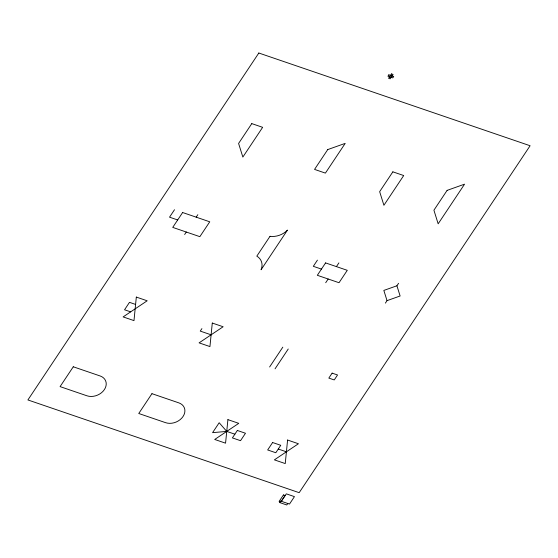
<?xml version="1.0" encoding="UTF-8"?>
<svg xmlns="http://www.w3.org/2000/svg" width="558" height="558" viewBox="0 0 558 558"><rect width="100%" height="100%" fill="white"/><g stroke="black" fill="none" stroke-linecap="round" stroke-linejoin="round"><path stroke-width="0.84" d="M174.487 209.738L169.534 217.174L177.674 219.957M184.642 234.506L186.288 232.03M196.186 217.16L197.839 214.684M201.912 328.62L200.259 331.103L211.112 334.814M317.432 260.126L313.31 266.319L321.45 269.102M269.619 366.976L282.815 347.153M325.705 282.725L328.174 279.007M336.425 266.612L338.901 262.895M275.045 368.831L288.242 349.008M385.383 303.12L387.029 300.643L400.121 295.991L396.926 285.773L398.579 283.297M281.365 501.279L286.31 493.844L294.45 496.627L289.504 504.062L280.409 500.972L279.418 502.465L286.798 504.983L287.788 503.497M396.926 285.773L383.841 290.425L387.029 300.643M226.736 431.404L212.584 432.652L219.182 422.741L226.736 431.404L234.869 434.187M390.544 75.309L392.141 75.86M389.498 76.885L391.095 77.436M135.594 304.438L129.491 302.345L124.546 309.781L130.649 311.866M278.275 449.023L286.414 451.806M136.326 297.079L133.983 320.613L123.13 316.902L147.179 300.79L136.326 297.079M212.284 323.047L209.941 346.574L199.087 342.87L223.137 326.751L212.284 323.047M227.908 419.637L225.565 443.171L214.711 439.467L238.754 423.348L227.908 419.637M287.586 440.039L285.243 463.572L274.39 459.862L298.439 443.75L287.586 440.039M258.828 53.017L27.9 399.947L299.172 492.672L530.1 145.743L258.828 53.017M73.279 366.787L60.083 386.61L86.936 395.789A13.106 10.072 -22.8 0 0 104.388 389.589A13.106 10.072 -22.8 0 0 100.133 375.966L73.279 366.787M182.626 212.521L172.729 227.392L199.855 236.662L209.752 221.798L182.626 212.521M251.791 123.618L238.594 143.441L242.849 157.063L262.644 127.329L251.791 123.618M151.95 393.676L138.754 413.499L165.607 422.678A13.106 10.072 -22.8 0 0 183.059 416.477A13.106 10.072 -22.8 0 0 178.804 402.855L151.95 393.676M270.016 236.313L256.82 256.136A16.712 12.841 -22.8 0 1 261.074 269.758L287.468 230.105A16.712 12.841 -22.8 0 1 270.016 236.313M327.748 149.579L314.552 169.402L325.405 173.113L345.2 143.378L327.748 149.579M388.856 74.842L387.929 76.244L392.783 77.897L393.711 76.502L388.856 74.842M391.472 73.914L388.563 78.287L390.161 78.831L393.069 74.458L391.472 73.914M325.572 262.909L317.328 275.296L339.027 282.718L347.278 270.323L325.572 262.909M392.853 171.836L379.656 191.659L383.911 205.281L403.706 175.54L392.853 171.836M237.345 430.469L232.4 437.904L240.533 440.687L245.485 433.252L237.345 430.469M272.611 442.522L267.666 449.957L275.798 452.74L280.751 445.305L272.611 442.522M447.111 190.376L433.915 210.206L438.163 223.821L464.556 184.175L447.111 190.376M332.122 373.135L328.822 378.087L334.249 379.942L337.548 374.983L332.122 373.135M283.429 494.932L279.105 501.44L280.73 501.998L285.061 495.49L283.429 494.932"/></g></svg>
